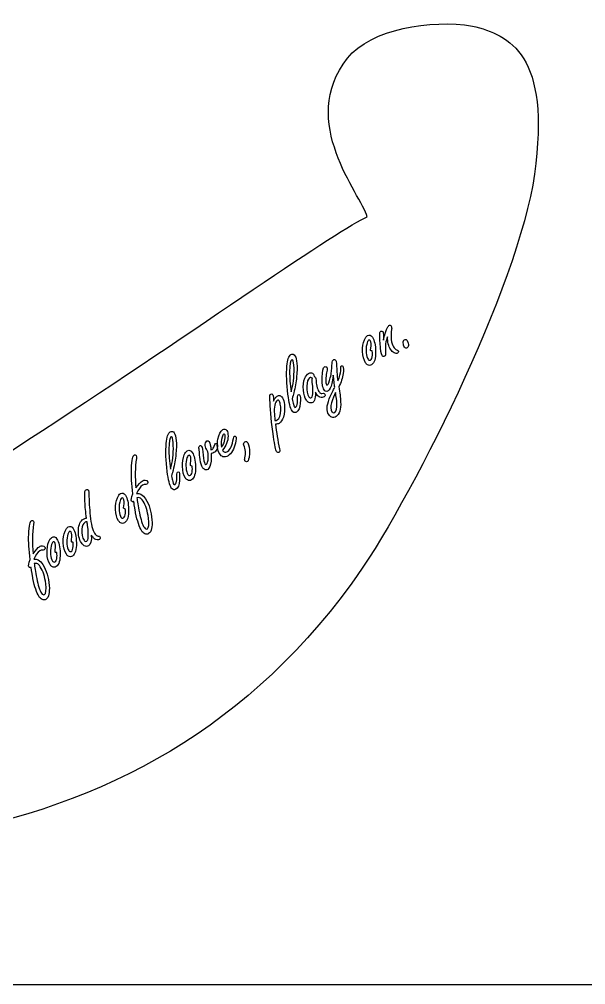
# Model space of a CAD drawing. Header units: millimetres. Extents: x 0 to 650, y 2 to 296.
# Drawn here: x 315.6 to 421.7, y 2 to 183 of the extents above; entities that cross this region are included whole.
import ezdxf

# ---------------------------------------------------------------- set-up
doc = ezdxf.new("R2010")
doc.units = ezdxf.units.MM
doc.layers.get('0').update_dxf_attribs({"linetype": 'CONTINUOUS'})

msp = doc.modelspace()

# ---------------------------------------------------------------- linework, layer by layer
at = {"color": 0}
for p, q in [((380.827, 123.724), (380.827, 123.724)), ((383.829, 122.908), (383.829, 122.908)), ((387.745, 122.965), (387.745, 122.965)), ((381.713, 120.866), (381.713, 120.866)), ((374.417, 116.321), (374.417, 116.321)), ((370.519, 115.763), (370.519, 115.763)), ((366.515, 113.181), (366.515, 113.181)), ((371.066, 113.134), (371.066, 113.134)), ((374.851, 113.038), (374.851, 113.038)), ((363.22, 111.435), (363.22, 111.435)), ((366.713, 111.865), (366.713, 111.865)), ((363.481, 107.841), (363.481, 107.841)), ((357.847, 103.813), (357.847, 103.813)), ((347.056, 102.132), (347.056, 102.131)), ((351.531, 101.622), (351.531, 101.622)), ((353.459, 102.828), (353.459, 102.828)), ((353.639, 102.237), (353.639, 102.235)), ((353.639, 102.235), (353.713, 102.12)), ((343.89, 98.7118), (343.89, 98.7118)), ((347.942, 99.2724), (347.942, 99.2724)), ((344.086, 97.3984), (344.086, 97.3984)), ((334.517, 94.1158), (334.517, 94.113)), ((336.862, 94.047), (336.862, 94.047)), ((337.619, 93.3429), (337.619, 93.3429)), ((335.403, 91.2551), (335.403, 91.2551)), ((328.145, 89.487), (328.145, 89.487)), ((328.279, 88.7113), (328.264, 88.8199)), ((324.731, 87.8582), (324.731, 87.8554)), ((321.677, 85.9028), (321.677, 85.9028)), ((325.617, 84.9986), (325.617, 84.9976)), ((317.603, 81.7316), (317.603, 81.7316)), ((322.562, 83.0446), (322.562, 83.0446)), ((318.361, 81.0288), (318.361, 81.0288))]:
    msp.add_line(p, q, dxfattribs=at)
at = {"color": 53}
msp.add_line((649.901, 2.0395), (0.0965, 2.0395), dxfattribs=at)
at = {"color": 7}
for points in [[(377.095, 175.761), (381.448, 181.263), (392.751, 183.037), (400.495, 181.772)], [(400.495, 181.772), (407.571, 180.092), (415.241, 176.367), (412.126, 153.986)], [(380.764, 145.984), (379.621, 150.274), (367.669, 163.853), (377.095, 175.761)], [(412.126, 153.986), (409.19, 132.902), (388.348, 91.5942), (377.892, 77.312)], [(248.541, 68.2516), (271.989, 68.7987), (371.288, 142.295), (380.764, 145.984)], [(377.892, 77.312), (335.224, 19.0417), (267.301, 22.9622), (187.787, 31.7569)]]:
    msp.add_open_spline(points, degree=3, dxfattribs=at)
at = {"color": 0}
for points in [[(377.095, 175.761), (381.448, 181.263), (392.751, 183.037), (400.495, 181.772)], [(400.495, 181.772), (407.571, 180.092), (415.241, 176.367), (412.126, 153.986)], [(380.764, 145.984), (379.621, 150.274), (367.669, 163.853), (377.095, 175.761)], [(412.126, 153.986), (409.19, 132.902), (388.348, 91.5942), (377.892, 77.312)], [(248.541, 68.2516), (271.989, 68.7987), (371.288, 142.295), (380.764, 145.984)], [(383.893, 123.166), (384.231, 124.613), (384.549, 125.435), (384.856, 125.629)], [(384.856, 125.629), (385.022, 125.738), (385.166, 125.699), (385.283, 125.514)], [(385.35, 124.914), (385.142, 123.435), (385.272, 122.329), (385.738, 121.601)], [(385.283, 125.514), (385.364, 125.385), (385.385, 125.185), (385.35, 124.914)], [(380.252, 122.95), (380.407, 123.321), (380.601, 123.58), (380.827, 123.724)], [(380.827, 123.724), (381.18, 123.95), (381.49, 123.847), (381.766, 123.419)], [(381.766, 123.419), (382.129, 122.848), (382.33, 121.959), (382.362, 120.746)], [(383.187, 122.344), (383.131, 123.056), (383.106, 123.584), (383.117, 123.93)], [(383.117, 123.93), (383.127, 124.269), (383.191, 124.476), (383.307, 124.55)], [(383.307, 124.55), (383.364, 124.584), (383.434, 124.594), (383.519, 124.576)], [(383.519, 124.576), (383.614, 124.553), (383.692, 124.504), (383.741, 124.429)], [(383.741, 124.429), (383.798, 124.332), (383.822, 124.157), (383.812, 123.902)], [(383.812, 123.902), (383.798, 123.526), (383.805, 123.195), (383.829, 122.908)], [(383.829, 122.908), (383.854, 122.997), (383.875, 123.082), (383.893, 123.166)], [(384.581, 123.507), (384.239, 122.761), (384.115, 121.754), (384.221, 120.487)], [(385.156, 121.165), (384.785, 121.743), (384.595, 122.524), (384.581, 123.507)], [(379.899, 120.769), (379.871, 121.59), (379.988, 122.316), (380.252, 122.95)], [(380.69, 122.086), (380.566, 121.525), (380.527, 121.004), (380.584, 120.525)], [(381.039, 122.871), (380.901, 122.785), (380.785, 122.524), (380.69, 122.086)], [(381.261, 122.878), (381.183, 122.921), (381.109, 122.918), (381.039, 122.871)], [(381.36, 122.797), (381.335, 122.83), (381.303, 122.858), (381.261, 122.878)], [(381.448, 121.378), (381.557, 122.057), (381.529, 122.53), (381.36, 122.797)], [(381.423, 120.963), (381.402, 120.997), (381.409, 121.136), (381.448, 121.378)], [(383.558, 120.019), (383.413, 120.249), (383.286, 121.025), (383.187, 122.344)], [(385.738, 121.601), (385.889, 121.364), (386.094, 121.181), (386.359, 121.048)], [(387.533, 122.388), (387.523, 122.677), (387.593, 122.871), (387.745, 122.965)], [(387.766, 121.575), (387.622, 121.798), (387.548, 122.068), (387.533, 122.388)], [(387.745, 122.965), (387.84, 123.026), (387.946, 123.034), (388.063, 122.989)], [(388.274, 121.43), (388.077, 121.304), (387.907, 121.351), (387.766, 121.575)], [(388.063, 122.989), (388.144, 122.961), (388.211, 122.903), (388.264, 122.818)], [(388.264, 122.818), (388.394, 122.618), (388.472, 122.368), (388.504, 122.075)], [(388.504, 122.075), (388.539, 121.766), (388.461, 121.55), (388.274, 121.43)], [(365.728, 117.993), (365.827, 119.193), (366.077, 119.92), (366.48, 120.179)], [(366.48, 120.179), (366.61, 120.26), (366.744, 120.276), (366.889, 120.231)], [(366.889, 120.231), (367.041, 120.187), (367.153, 120.1), (367.238, 119.972)], [(367.238, 119.972), (367.619, 119.373), (367.725, 118.032), (367.545, 115.948)], [(380.478, 118.62), (380.125, 119.167), (379.935, 119.884), (379.899, 120.769)], [(380.584, 120.525), (380.637, 119.975), (380.753, 119.561), (380.929, 119.287)], [(381.395, 119.152), (381.603, 119.284), (381.723, 119.579), (381.762, 120.04)], [(381.713, 120.866), (381.55, 120.884), (381.455, 120.916), (381.423, 120.963)], [(382.362, 120.746), (382.39, 119.432), (382.139, 118.602), (381.603, 118.262)], [(381.758, 120.596), (381.734, 120.775), (381.72, 120.865), (381.713, 120.866)], [(381.762, 120.04), (381.783, 120.232), (381.78, 120.419), (381.758, 120.596)], [(383.798, 119.844), (383.699, 119.866), (383.621, 119.924), (383.558, 120.019)], [(384.027, 119.884), (383.956, 119.835), (383.879, 119.825), (383.798, 119.844)], [(384.221, 120.487), (384.239, 120.177), (384.171, 119.976), (384.027, 119.884)], [(385.819, 120.511), (385.565, 120.646), (385.346, 120.865), (385.156, 121.165)], [(386.475, 120.461), (386.299, 120.348), (386.08, 120.365), (385.819, 120.511)], [(386.359, 121.048), (386.486, 120.989), (386.563, 120.931), (386.599, 120.875)], [(386.616, 120.678), (386.599, 120.581), (386.553, 120.511), (386.475, 120.461)], [(386.599, 120.875), (386.63, 120.825), (386.637, 120.758), (386.616, 120.678)], [(365.919, 112.726), (365.668, 114.744), (365.605, 116.501), (365.728, 117.993)], [(366.624, 119.217), (366.388, 119.067), (366.257, 118.322), (366.24, 116.989)], [(366.836, 119.154), (366.776, 119.248), (366.705, 119.271), (366.624, 119.217)], [(367.058, 117.602), (367.037, 118.439), (366.963, 118.958), (366.836, 119.154)], [(372.325, 115.941), (372.382, 117.08), (372.537, 117.727), (372.784, 117.886)], [(372.784, 117.886), (372.854, 117.93), (372.932, 117.938), (373.024, 117.909)], [(373.024, 117.909), (373.101, 117.894), (373.158, 117.851), (373.2, 117.788)], [(373.2, 117.788), (373.26, 117.694), (373.288, 117.595), (373.285, 117.489)], [(374.082, 116.991), (374.086, 117.056), (374.107, 117.356), (374.142, 117.89)], [(374.142, 117.89), (374.174, 118.365), (374.202, 118.652), (374.216, 118.747)], [(374.216, 118.747), (374.251, 118.979), (374.322, 119.13), (374.435, 119.202)], [(374.435, 119.202), (374.502, 119.246), (374.583, 119.255), (374.678, 119.232)], [(374.678, 119.232), (374.763, 119.209), (374.833, 119.16), (374.879, 119.087)], [(374.879, 119.087), (374.957, 118.963), (375.006, 118.7), (375.02, 118.3)], [(375.02, 118.3), (375.042, 117.811), (375.066, 117.359), (375.091, 116.94)], [(375.825, 117.638), (375.797, 117.86), (375.825, 117.999), (375.909, 118.055)], [(375.909, 118.055), (376.029, 118.129), (376.128, 118.109), (376.206, 117.99)], [(376.206, 117.99), (376.35, 117.762), (376.375, 117.3), (376.276, 116.603)], [(380.834, 118.258), (380.7, 118.335), (380.584, 118.457), (380.478, 118.62)], [(381.603, 118.262), (381.356, 118.1), (381.099, 118.1), (380.834, 118.258)], [(380.929, 119.287), (380.975, 119.214), (381.035, 119.163), (381.109, 119.131)], [(381.109, 119.131), (381.215, 119.09), (381.31, 119.097), (381.395, 119.152)], [(366.24, 116.989), (366.215, 115.886), (366.31, 114.617), (366.515, 113.181)], [(366.515, 113.181), (366.921, 114.513), (367.101, 115.988), (367.058, 117.602)], [(367.545, 115.948), (367.464, 115.019), (367.288, 114.03), (367.016, 112.981)], [(369.087, 115.736), (369.249, 116.156), (369.478, 116.459), (369.764, 116.644)], [(369.764, 116.644), (369.944, 116.757), (370.131, 116.797), (370.321, 116.762)], [(370.219, 115.863), (370.127, 115.874), (370.05, 115.856), (369.979, 115.812)], [(370.519, 115.763), (370.406, 115.827), (370.304, 115.86), (370.219, 115.863)], [(370.321, 116.762), (370.487, 116.73), (370.611, 116.651), (370.688, 116.527)], [(370.688, 116.527), (370.748, 116.433), (370.798, 116.279), (370.833, 116.065)], [(370.833, 116.065), (370.953, 116.016), (371.038, 115.959), (371.08, 115.889)], [(371.08, 115.889), (371.136, 115.801), (371.172, 115.612), (371.186, 115.331)], [(372.682, 113.57), (372.385, 114.034), (372.265, 114.824), (372.325, 115.941)], [(373.165, 116.75), (373.084, 116.342), (373.034, 115.925), (373.017, 115.498)], [(373.285, 117.489), (373.281, 117.388), (373.239, 117.144), (373.165, 116.75)], [(373.863, 115.802), (373.969, 116.287), (374.043, 116.683), (374.082, 116.991)], [(374.417, 116.321), (374.325, 115.626), (374.234, 115.098), (374.146, 114.734)], [(374.565, 115.073), (374.516, 115.536), (374.467, 115.954), (374.417, 116.321)], [(375.091, 116.94), (375.13, 116.287), (375.193, 115.728), (375.289, 115.255)], [(375.289, 115.255), (375.465, 115.591), (375.588, 115.945), (375.67, 116.321)], [(376.276, 116.603), (376.16, 115.768), (375.881, 114.945), (375.447, 114.133)], [(375.67, 116.321), (375.807, 116.954), (375.86, 117.394), (375.825, 117.638)], [(368.819, 113.491), (368.745, 114.343), (368.833, 115.092), (369.087, 115.736)], [(369.468, 114.278), (369.45, 113.378), (369.581, 112.711), (369.859, 112.273)], [(369.979, 115.812), (369.655, 115.602), (369.482, 115.092), (369.468, 114.278)], [(370.508, 114.646), (370.463, 115.044), (370.445, 115.316), (370.448, 115.46)], [(370.448, 115.46), (370.452, 115.533), (370.473, 115.635), (370.519, 115.763)], [(370.614, 113.217), (370.614, 113.557), (370.579, 114.033), (370.508, 114.646)], [(371.186, 115.331), (371.193, 115.04), (371.249, 114.682), (371.344, 114.257)], [(371.344, 114.257), (371.45, 113.803), (371.57, 113.464), (371.715, 113.24)], [(373.017, 115.498), (372.995, 115.013), (373.031, 114.691), (373.13, 114.537)], [(373.13, 114.537), (373.189, 114.449), (373.26, 114.431), (373.348, 114.485)], [(373.348, 114.485), (373.518, 114.594), (373.69, 115.033), (373.863, 115.802)], [(374.146, 114.734), (373.969, 114.019), (373.733, 113.564), (373.433, 113.373)], [(374.392, 113.432), (374.53, 113.696), (374.636, 113.906), (374.714, 114.063)], [(374.714, 114.063), (374.664, 114.308), (374.615, 114.646), (374.565, 115.073)], [(375.447, 114.133), (375.641, 113.038), (375.758, 112.102), (375.8, 111.325)], [(362.529, 112.061), (362.5, 112.436), (362.56, 112.67), (362.701, 112.758)], [(362.701, 112.758), (362.846, 112.852), (362.977, 112.81), (363.086, 112.637)], [(363.086, 112.637), (363.149, 112.538), (363.185, 112.372), (363.188, 112.138)], [(363.463, 111.917), (363.587, 112.115), (363.732, 112.269), (363.897, 112.373)], [(363.897, 112.373), (364.088, 112.495), (364.264, 112.529), (364.43, 112.48)], [(364.43, 112.48), (364.592, 112.431), (364.744, 112.299), (364.882, 112.08)], [(366.261, 110.76), (366.134, 111.28), (366.021, 111.933), (365.919, 112.726)], [(367.016, 112.981), (366.942, 112.705), (366.843, 112.334), (366.713, 111.865)], [(367.697, 111.135), (367.721, 111.35), (367.732, 111.715), (367.721, 112.229)], [(367.721, 112.229), (367.718, 112.431), (367.767, 112.565), (367.866, 112.629)], [(367.866, 112.629), (367.979, 112.7), (368.067, 112.682), (368.138, 112.575)], [(368.138, 112.575), (368.254, 112.391), (368.279, 111.882), (368.215, 111.049)], [(369.376, 111.628), (369.069, 112.103), (368.886, 112.726), (368.819, 113.491)], [(369.859, 112.273), (369.926, 112.167), (370, 112.097), (370.074, 112.065)], [(370.314, 112.102), (370.519, 112.234), (370.618, 112.605), (370.614, 113.217)], [(371.052, 112.237), (370.995, 111.73), (370.833, 111.391), (370.568, 111.221)], [(371.066, 113.134), (371.083, 112.795), (371.08, 112.496), (371.052, 112.237)], [(371.313, 112.693), (371.256, 112.78), (371.175, 112.926), (371.066, 113.134)], [(371.92, 112.197), (371.676, 112.274), (371.475, 112.441), (371.313, 112.693)], [(371.715, 113.24), (371.828, 113.062), (371.976, 112.947), (372.159, 112.901)], [(372.717, 112.27), (372.484, 112.123), (372.219, 112.097), (371.92, 112.197)], [(372.159, 112.901), (372.205, 112.89), (372.325, 112.896), (372.516, 112.921)], [(372.516, 112.921), (372.657, 112.937), (372.766, 112.882), (372.847, 112.755)], [(372.981, 113.309), (372.865, 113.355), (372.763, 113.441), (372.682, 113.57)], [(372.886, 112.496), (372.858, 112.401), (372.801, 112.324), (372.717, 112.27)], [(372.847, 112.755), (372.9, 112.671), (372.914, 112.587), (372.886, 112.496)], [(373.433, 113.373), (373.288, 113.279), (373.137, 113.258), (372.981, 113.309)], [(373.662, 111.877), (373.807, 112.259), (374.047, 112.779), (374.392, 113.432)], [(374.851, 113.038), (374.544, 112.514), (374.29, 111.888), (374.089, 111.154)], [(374.922, 112.485), (374.9, 112.652), (374.876, 112.838), (374.851, 113.038)], [(375.109, 111.035), (375.102, 111.188), (375.038, 111.671), (374.922, 112.485)], [(362.564, 111.285), (362.55, 111.664), (362.539, 111.923), (362.529, 112.061)], [(363.206, 104.803), (362.825, 107.323), (362.61, 109.486), (362.564, 111.285)], [(363.188, 112.138), (363.199, 111.844), (363.209, 111.609), (363.22, 111.435)], [(363.22, 111.435), (363.326, 111.658), (363.407, 111.818), (363.463, 111.917)], [(363.46, 110.681), (363.354, 110.232), (363.326, 109.682), (363.382, 109.028)], [(363.929, 111.57), (363.728, 111.442), (363.573, 111.147), (363.46, 110.681)], [(364.134, 111.62), (364.077, 111.638), (364.007, 111.62), (363.929, 111.57)], [(364.303, 111.485), (364.254, 111.56), (364.197, 111.607), (364.134, 111.62)], [(364.49, 110.906), (364.437, 111.179), (364.377, 111.373), (364.303, 111.485)], [(364.575, 109.827), (364.589, 110.203), (364.561, 110.564), (364.49, 110.906)], [(364.882, 112.08), (365.076, 111.779), (365.199, 111.353), (365.259, 110.8)], [(365.259, 110.8), (365.358, 109.925), (365.298, 109.15), (365.079, 108.472)], [(366.681, 109.624), (366.526, 109.864), (366.384, 110.242), (366.261, 110.76)], [(366.713, 111.865), (366.801, 111.45), (366.875, 111.118), (366.942, 110.87)], [(366.942, 110.87), (367.009, 110.623), (367.069, 110.458), (367.122, 110.377)], [(367.379, 110.315), (367.531, 110.414), (367.64, 110.687), (367.697, 111.135)], [(368.215, 111.049), (368.148, 110.178), (367.926, 109.624), (367.549, 109.383)], [(369.817, 111.206), (369.648, 111.294), (369.499, 111.435), (369.376, 111.628)], [(370.568, 111.221), (370.336, 111.074), (370.085, 111.069), (369.817, 111.206)], [(370.074, 112.065), (370.152, 112.039), (370.233, 112.05), (370.314, 112.102)], [(373.567, 108.927), (373.137, 109.595), (373.172, 110.579), (373.662, 111.877)], [(374.089, 111.154), (373.892, 110.407), (373.913, 109.841), (374.16, 109.459)], [(374.685, 109.345), (375.006, 109.55), (375.147, 110.114), (375.109, 111.035)], [(375.8, 111.325), (375.871, 109.892), (375.588, 108.971), (374.95, 108.562)], [(363.382, 109.028), (363.435, 108.428), (363.467, 108.031), (363.481, 107.841)], [(363.929, 107.92), (364.328, 108.173), (364.543, 108.81), (364.575, 109.827)], [(367.019, 109.334), (366.882, 109.384), (366.769, 109.482), (366.681, 109.624)], [(367.549, 109.383), (367.386, 109.28), (367.21, 109.262), (367.019, 109.334)], [(367.122, 110.377), (367.192, 110.271), (367.277, 110.25), (367.379, 110.315)], [(374.128, 108.46), (373.902, 108.537), (373.719, 108.69), (373.567, 108.927)], [(374.16, 109.459), (374.209, 109.378), (374.276, 109.324), (374.361, 109.3)], [(374.361, 109.3), (374.474, 109.263), (374.583, 109.277), (374.685, 109.345)], [(363.481, 107.841), (363.64, 107.803), (363.788, 107.83), (363.929, 107.92)], [(364.289, 107.287), (364.098, 107.169), (363.866, 107.12), (363.587, 107.149)], [(363.587, 107.149), (363.76, 105.585), (364.01, 104.039), (364.335, 102.509)], [(365.079, 108.472), (364.892, 107.903), (364.631, 107.508), (364.289, 107.287)], [(374.95, 108.562), (374.689, 108.394), (374.414, 108.361), (374.128, 108.46)], [(343.102, 103.525), (343.201, 104.724), (343.451, 105.453), (343.854, 105.709)], [(343.854, 105.709), (343.982, 105.791), (344.118, 105.809), (344.263, 105.763)], [(344.263, 105.763), (344.412, 105.719), (344.527, 105.632), (344.61, 105.504)], [(344.61, 105.504), (344.993, 104.904), (345.097, 103.562), (344.918, 101.481)], [(352.799, 104.327), (352.993, 105.248), (353.293, 105.838), (353.706, 106.101)], [(353.871, 105.259), (353.762, 105.186), (353.656, 105.003), (353.557, 104.703)], [(353.706, 106.101), (353.815, 106.174), (353.938, 106.203), (354.072, 106.193)], [(354.076, 105.206), (354.02, 105.292), (353.953, 105.311), (353.871, 105.259)], [(354.072, 106.193), (354.242, 106.174), (354.372, 106.091), (354.464, 105.945)], [(354.157, 104.87), (354.154, 105.012), (354.129, 105.126), (354.076, 105.206)], [(354.464, 105.945), (354.609, 105.718), (354.683, 105.372), (354.686, 104.909)], [(343.291, 98.2567), (343.039, 100.276), (342.977, 102.031), (343.102, 103.525)], [(343.995, 104.749), (343.76, 104.6), (343.632, 103.856), (343.611, 102.519)], [(344.209, 104.685), (344.148, 104.782), (344.078, 104.803), (343.995, 104.749)], [(344.431, 103.134), (344.409, 103.972), (344.334, 104.489), (344.209, 104.685)], [(350.404, 103.131), (350.363, 103.533), (350.474, 103.819), (350.736, 103.985)], [(350.736, 103.985), (350.886, 104.082), (351.018, 104.039), (351.134, 103.858)], [(351.134, 103.858), (351.317, 103.572), (351.437, 103.054), (351.493, 102.304)], [(352.095, 103.034), (352.183, 103.295), (352.254, 103.443), (352.309, 103.48)], [(352.309, 103.48), (352.356, 103.51), (352.424, 103.513), (352.51, 103.489)], [(352.51, 103.489), (352.58, 103.469), (352.629, 103.433), (352.659, 103.386)], [(353.138, 101.545), (352.674, 102.27), (352.563, 103.197), (352.799, 104.327)], [(352.659, 103.386), (352.757, 103.23), (352.761, 102.989), (352.67, 102.66)], [(353.557, 104.703), (353.378, 104.171), (353.346, 103.547), (353.459, 102.828)], [(353.459, 102.828), (353.691, 103.123), (353.857, 103.389), (353.945, 103.627)], [(354.686, 104.909), (354.69, 103.944), (354.341, 103.054), (353.639, 102.237)], [(353.945, 103.627), (354.097, 104.05), (354.168, 104.465), (354.157, 104.87)], [(354.619, 102.02), (355.155, 102.363), (355.512, 103.171), (355.688, 104.444)], [(356.066, 103.554), (355.946, 103.034), (355.766, 102.561), (355.526, 102.131)], [(355.688, 104.444), (355.72, 104.665), (355.783, 104.803), (355.868, 104.856)], [(355.868, 104.856), (355.914, 104.886), (355.974, 104.891), (356.041, 104.87)], [(356.041, 104.87), (356.09, 104.851), (356.122, 104.826), (356.143, 104.797)], [(356.143, 104.797), (356.249, 104.63), (356.224, 104.215), (356.066, 103.554)], [(357.66, 103.171), (357.604, 103.307), (357.6, 103.441), (357.65, 103.569)], [(357.65, 103.569), (357.699, 103.68), (357.766, 103.762), (357.847, 103.813)], [(357.868, 100.82), (358.069, 101.656), (358.002, 102.439), (357.66, 103.171)], [(357.847, 103.813), (358.048, 103.944), (358.232, 103.881), (358.394, 103.627)], [(358.394, 103.627), (358.644, 103.239), (358.75, 102.588), (358.722, 101.681)], [(363.799, 102.001), (363.65, 102.234), (363.453, 103.166), (363.206, 104.803)], [(337.102, 101.32), (337.154, 101.353), (337.21, 101.364), (337.271, 101.355)], [(343.611, 102.519), (343.589, 101.418), (343.683, 100.149), (343.89, 98.7118)], [(343.89, 98.7118), (344.293, 100.044), (344.474, 101.519), (344.431, 103.134)], [(344.918, 101.481), (344.835, 100.551), (344.658, 99.562), (344.387, 98.5146)], [(346.483, 101.358), (346.637, 101.729), (346.829, 101.986), (347.056, 102.132)], [(347.056, 102.131), (347.407, 102.357), (347.72, 102.254), (347.994, 101.825)], [(347.994, 101.825), (348.36, 101.255), (348.557, 100.364), (348.59, 99.1528)], [(349.233, 102.807), (349.231, 102.932), (349.279, 103.028), (349.378, 103.09)], [(349.267, 102.457), (349.244, 102.607), (349.232, 102.722), (349.233, 102.807)], [(349.309, 101.951), (349.298, 102.216), (349.283, 102.383), (349.267, 102.457)], [(349.463, 100.491), (349.384, 101.098), (349.333, 101.585), (349.309, 101.951)], [(349.378, 103.09), (349.429, 103.123), (349.488, 103.131), (349.554, 103.113)], [(349.554, 103.113), (349.63, 103.088), (349.69, 103.043), (349.734, 102.974)], [(349.734, 102.974), (349.856, 102.78), (349.958, 102.24), (350.04, 101.349)], [(350.757, 102.18), (350.552, 102.5), (350.434, 102.818), (350.404, 103.131)], [(350.92, 101.94), (350.848, 102.042), (350.793, 102.124), (350.757, 102.18)], [(350.974, 100.823), (350.986, 101.132), (350.968, 101.505), (350.92, 101.94)], [(351.493, 102.304), (351.59, 102.343), (351.664, 102.377), (351.715, 102.41)], [(351.531, 101.622), (351.557, 101.005), (351.546, 100.526), (351.498, 100.187)], [(352.031, 101.79), (351.907, 101.71), (351.74, 101.654), (351.531, 101.622)], [(351.715, 102.41), (351.857, 102.501), (351.984, 102.709), (352.095, 103.034)], [(352.67, 102.66), (352.562, 102.281), (352.349, 101.991), (352.031, 101.79)], [(353.727, 101.034), (353.505, 101.108), (353.307, 101.279), (353.138, 101.545)], [(353.713, 102.12), (353.773, 102.026), (353.85, 101.96), (353.938, 101.922)], [(353.938, 101.922), (354.147, 101.833), (354.376, 101.866), (354.619, 102.02)], [(355.526, 102.131), (355.29, 101.701), (355.014, 101.387), (354.7, 101.187)], [(358.722, 101.681), (358.712, 101.314), (358.655, 100.943), (358.549, 100.575)], [(363.996, 101.848), (363.911, 101.878), (363.844, 101.928), (363.799, 102.001)], [(364.271, 101.843), (364.208, 101.801), (364.116, 101.804), (363.996, 101.848)], [(364.335, 102.509), (364.427, 102.149), (364.405, 101.927), (364.271, 101.843)], [(336.576, 98.728), (336.617, 99.599), (336.689, 100.262), (336.793, 100.715)], [(336.793, 100.715), (336.862, 101.03), (336.965, 101.232), (337.102, 101.32)], [(337.505, 100.691), (337.248, 99.0053), (337.22, 97.1628), (337.417, 95.1632)], [(337.271, 101.355), (337.358, 101.352), (337.425, 101.314), (337.472, 101.24)], [(337.472, 101.24), (337.532, 101.144), (337.543, 100.962), (337.505, 100.691)], [(346.13, 99.1761), (346.1, 99.9959), (346.218, 100.722), (346.483, 101.358)], [(346.917, 100.495), (346.793, 99.9314), (346.759, 99.4117), (346.811, 98.9323)], [(347.267, 101.279), (347.129, 101.191), (347.012, 100.929), (346.917, 100.495)], [(347.489, 101.284), (347.413, 101.328), (347.339, 101.324), (347.267, 101.279)], [(347.587, 101.202), (347.565, 101.236), (347.532, 101.264), (347.489, 101.284)], [(347.678, 99.785), (347.788, 100.463), (347.756, 100.937), (347.587, 101.202)], [(347.653, 99.369), (347.631, 99.4033), (347.639, 99.5412), (347.678, 99.785)], [(349.883, 99.03), (349.702, 99.3112), (349.562, 99.7991), (349.463, 100.491)], [(350.04, 101.349), (350.114, 100.467), (350.22, 99.9173), (350.357, 99.7024)], [(350.357, 99.7024), (350.445, 99.5659), (350.543, 99.5317), (350.649, 99.6005)], [(350.649, 99.6005), (350.833, 99.7176), (350.942, 100.125), (350.974, 100.823)], [(351.498, 100.187), (351.383, 99.3539), (351.175, 98.8399), (350.871, 98.6469)], [(354.7, 101.187), (354.379, 100.98), (354.055, 100.929), (353.727, 101.034)], [(357.844, 100.25), (357.784, 100.344), (357.791, 100.535), (357.868, 100.82)], [(358.017, 100.108), (357.946, 100.134), (357.886, 100.182), (357.844, 100.25)], [(358.313, 100.124), (358.221, 100.069), (358.126, 100.061), (358.017, 100.108)], [(358.549, 100.575), (358.486, 100.335), (358.408, 100.186), (358.313, 100.124)], [(336.862, 94.047), (336.613, 95.8811), (336.518, 97.4397), (336.576, 98.728)], [(343.633, 96.2918), (343.508, 96.81), (343.393, 97.4644), (343.291, 98.2567)], [(344.387, 98.5146), (344.315, 98.2377), (344.215, 97.8655), (344.086, 97.3984)], [(345.069, 96.6682), (345.095, 96.883), (345.103, 97.2481), (345.095, 97.7621)], [(345.095, 97.7621), (345.091, 97.9632), (345.139, 98.0969), (345.239, 98.1618)], [(345.239, 98.1618), (345.349, 98.232), (345.44, 98.2126), (345.507, 98.1068)], [(345.507, 98.1068), (345.626, 97.9234), (345.652, 97.4136), (345.587, 96.58)], [(346.706, 97.0262), (346.356, 97.5748), (346.163, 98.2913), (346.13, 99.1761)], [(346.811, 98.9323), (346.866, 98.3823), (346.982, 97.9689), (347.158, 97.6933)], [(347.625, 97.5596), (347.831, 97.6891), (347.953, 97.9854), (347.992, 98.4444)], [(347.942, 99.2724), (347.78, 99.2904), (347.683, 99.3235), (347.653, 99.369)], [(348.59, 99.1528), (348.62, 97.8394), (348.368, 97.0111), (347.832, 96.6682)], [(347.988, 99.0053), (347.964, 99.1817), (347.949, 99.271), (347.942, 99.2724)], [(347.992, 98.4444), (348.012, 98.6384), (348.011, 98.8247), (347.988, 99.0053)], [(350.253, 98.6772), (350.099, 98.7654), (349.976, 98.8826), (349.883, 99.03)], [(350.871, 98.6469), (350.686, 98.527), (350.48, 98.5379), (350.253, 98.6772)], [(337.417, 95.1632), (337.935, 95.8617), (338.33, 96.2974), (338.601, 96.4724)], [(338.601, 96.4724), (338.798, 96.5962), (338.992, 96.6516), (339.183, 96.635)], [(339.183, 96.635), (339.382, 96.6184), (339.524, 96.5426), (339.609, 96.4103)], [(339.658, 96.1775), (339.645, 96.0561), (339.587, 95.9598), (339.485, 95.8949)], [(339.609, 96.4103), (339.652, 96.3401), (339.669, 96.2628), (339.658, 96.1775)], [(344.052, 95.1548), (343.899, 95.3961), (343.759, 95.7735), (343.633, 96.2918)], [(344.086, 97.3984), (344.172, 96.9793), (344.248, 96.6488), (344.315, 96.4008)], [(344.315, 96.4008), (344.383, 96.1542), (344.442, 95.9901), (344.495, 95.91)], [(344.751, 95.8466), (344.905, 95.946), (345.011, 96.2187), (345.069, 96.6682)], [(345.587, 96.58), (345.521, 95.7104), (345.299, 95.1548), (344.921, 94.9138)], [(347.065, 96.6639), (346.929, 96.7423), (346.811, 96.8622), (346.706, 97.0262)], [(347.832, 96.6682), (347.584, 96.508), (347.328, 96.5069), (347.065, 96.6639)], [(347.158, 97.6933), (347.204, 97.6217), (347.264, 97.5706), (347.339, 97.5374)], [(347.339, 97.5374), (347.443, 97.4975), (347.54, 97.5032), (347.625, 97.5596)], [(327.864, 92.6056), (327.822, 93.4847), (327.813, 94.0484), (327.84, 94.3021)], [(327.84, 94.3021), (327.867, 94.5776), (327.945, 94.7579), (328.074, 94.8408)], [(328.074, 94.8408), (328.143, 94.8849), (328.223, 94.8958), (328.313, 94.8753)], [(328.313, 94.8753), (328.4, 94.8545), (328.465, 94.8104), (328.506, 94.7455)], [(328.506, 94.7455), (328.57, 94.6464), (328.602, 94.4344), (328.604, 94.1105)], [(334.517, 94.113), (334.869, 94.3377), (335.182, 94.2372), (335.456, 93.8086)], [(338.678, 95.698), (338.249, 95.4236), (337.861, 94.8986), (337.509, 94.1257)], [(337.509, 94.1257), (337.843, 94.1698), (338.127, 94.1268), (338.361, 93.9987)], [(338.938, 95.7986), (338.86, 95.7915), (338.773, 95.7573), (338.678, 95.698)], [(339.485, 95.8949), (339.412, 95.848), (339.23, 95.8162), (338.938, 95.7986)], [(344.391, 94.8669), (344.256, 94.9166), (344.143, 95.0129), (344.052, 95.1548)], [(344.921, 94.9138), (344.759, 94.8104), (344.583, 94.7939), (344.391, 94.8669)], [(344.495, 95.91), (344.562, 95.8014), (344.649, 95.7806), (344.751, 95.8466)], [(328.145, 89.487), (328.001, 90.6568), (327.907, 91.6961), (327.864, 92.6056)], [(328.604, 94.1105), (328.623, 92.7104), (328.705, 91.3268), (328.847, 89.9626)], [(333.591, 91.1571), (333.561, 91.9773), (333.679, 92.7061), (333.944, 93.3415)], [(333.944, 93.3415), (334.099, 93.7108), (334.29, 93.9698), (334.517, 94.1158)], [(334.378, 92.4761), (334.254, 91.9152), (334.22, 91.3927), (334.272, 90.9133)], [(334.728, 93.2628), (334.59, 93.1746), (334.475, 92.9114), (334.378, 92.4761)], [(334.95, 93.267), (334.874, 93.3111), (334.8, 93.3083), (334.728, 93.2628)], [(335.048, 93.1845), (335.026, 93.2201), (334.993, 93.2462), (334.95, 93.267)], [(335.139, 91.7677), (335.249, 92.4458), (335.218, 92.9199), (335.048, 93.1845)], [(335.456, 93.8086), (335.821, 93.2381), (336.018, 92.3466), (336.051, 91.1366)], [(336.62, 92.6677), (336.474, 92.8963), (336.556, 93.3552), (336.862, 94.047)], [(336.917, 92.5876), (336.801, 92.5132), (336.702, 92.5393), (336.62, 92.6677)], [(337.005, 92.662), (336.976, 92.6317), (336.947, 92.6056), (336.917, 92.5876)], [(337.118, 92.0186), (337.089, 92.2239), (337.052, 92.4359), (337.005, 92.662)], [(338.095, 93.3221), (338.007, 93.3552), (337.848, 93.3619), (337.619, 93.3429)], [(337.619, 93.3429), (337.67, 92.735), (337.821, 91.7995), (338.074, 90.5358)], [(338.747, 92.7146), (338.541, 93.0356), (338.323, 93.2381), (338.095, 93.3221)], [(338.361, 93.9987), (338.685, 93.8128), (338.977, 93.5179), (339.237, 93.1086)], [(339.761, 89.5117), (339.614, 90.8195), (339.276, 91.8863), (338.747, 92.7146)], [(339.237, 93.1086), (339.908, 92.0584), (340.304, 90.7507), (340.423, 89.184)], [(334.167, 89.0076), (333.817, 89.5558), (333.624, 90.2741), (333.591, 91.1571)], [(334.272, 90.9133), (334.329, 90.3633), (334.443, 89.9513), (334.619, 89.6772)], [(335.114, 91.3529), (335.093, 91.386), (335.102, 91.524), (335.139, 91.7677)], [(335.403, 91.2551), (335.241, 91.2742), (335.145, 91.3045), (335.114, 91.3529)], [(336.051, 91.1366), (336.082, 89.8204), (335.829, 88.9924), (335.293, 88.6492)], [(335.449, 90.9863), (335.426, 91.1655), (335.411, 91.2537), (335.403, 91.2551)], [(335.453, 90.4268), (335.474, 90.6212), (335.472, 90.8085), (335.449, 90.9863)], [(337.363, 90.4998), (337.324, 90.6914), (337.243, 91.1973), (337.118, 92.0186)], [(338.474, 87.1774), (338.067, 87.8113), (337.698, 88.918), (337.363, 90.4998)], [(338.074, 90.5358), (338.328, 89.2418), (338.636, 88.3102), (339, 87.7411)], [(317.535, 88.3998), (317.603, 88.7166), (317.707, 88.918), (317.845, 89.0062)], [(317.845, 89.0062), (317.895, 89.0393), (317.952, 89.0503), (318.013, 89.0404)], [(318.013, 89.0404), (318.099, 89.0365), (318.167, 88.9977), (318.214, 88.9247)], [(318.214, 88.9247), (318.273, 88.8312), (318.286, 88.6492), (318.247, 88.3779)], [(326.646, 87.3414), (326.703, 88.3197), (327.01, 88.9868), (327.567, 89.3438)], [(327.888, 88.7416), (327.528, 88.5112), (327.328, 88.0745), (327.288, 87.4254)], [(327.567, 89.3438), (327.721, 89.4429), (327.914, 89.4898), (328.145, 89.487)], [(328.264, 88.8199), (328.099, 88.8242), (327.973, 88.7966), (327.888, 88.7416)], [(328.298, 88.5515), (328.298, 88.5515), (328.293, 88.6051), (328.279, 88.7113)], [(328.847, 89.9626), (329.016, 88.3737), (329.293, 87.2808), (329.678, 86.68)], [(334.526, 88.6492), (334.391, 88.725), (334.272, 88.845), (334.167, 89.0076)], [(334.619, 89.6772), (334.666, 89.6041), (334.725, 89.5519), (334.8, 89.5202)], [(334.8, 89.5202), (334.905, 89.4803), (335.001, 89.487), (335.087, 89.5406)], [(335.087, 89.5406), (335.292, 89.6719), (335.414, 89.9679), (335.453, 90.4268)], [(339.568, 87.5055), (339.834, 87.6748), (339.897, 88.3433), (339.761, 89.5117)], [(340.423, 89.184), (340.472, 88.5155), (340.451, 87.9711), (340.363, 87.551)], [(317.318, 86.414), (317.36, 87.285), (317.431, 87.9479), (317.535, 88.3998)], [(318.247, 88.3779), (317.991, 86.6895), (317.962, 84.8473), (318.159, 82.8477)], [(323.804, 84.9009), (323.774, 85.7194), (323.893, 86.4471), (324.157, 87.0825)], [(324.157, 87.0825), (324.313, 87.4529), (324.503, 87.7108), (324.731, 87.8582)], [(324.941, 87.0052), (324.804, 86.917), (324.688, 86.6539), (324.592, 86.2182)], [(324.731, 87.8554), (325.082, 88.0801), (325.395, 87.9782), (325.669, 87.5496)], [(325.163, 87.0109), (325.088, 87.0521), (325.015, 87.0493), (324.941, 87.0052)], [(325.261, 86.928), (325.239, 86.9611), (325.207, 86.9887), (325.163, 87.0109)], [(325.354, 85.5087), (325.462, 86.1882), (325.432, 86.6606), (325.261, 86.928)], [(325.669, 87.5496), (326.034, 86.9819), (326.233, 86.0901), (326.264, 84.8776)], [(327.204, 84.8526), (326.776, 85.5225), (326.59, 86.3505), (326.646, 87.3414)], [(327.288, 87.4254), (327.232, 86.5808), (327.374, 85.889), (327.717, 85.3528)], [(328.393, 87.8512), (328.364, 88.0869), (328.333, 88.3197), (328.298, 88.5515)], [(328.472, 85.973), (328.512, 86.542), (328.486, 87.1679), (328.393, 87.8512)], [(335.293, 88.6492), (335.045, 88.4908), (334.789, 88.4908), (334.526, 88.6492)], [(339.082, 86.5794), (338.865, 86.6828), (338.662, 86.8796), (338.474, 87.1774)], [(339, 87.7411), (339.072, 87.6282), (339.163, 87.5496), (339.273, 87.497)], [(339.273, 87.497), (339.389, 87.4518), (339.487, 87.4529), (339.568, 87.5055)], [(340.363, 87.551), (340.271, 87.0991), (340.083, 86.7847), (339.801, 86.6041)], [(317.603, 81.7316), (317.355, 83.5656), (317.26, 85.127), (317.318, 86.414)], [(320.749, 82.9483), (320.721, 83.7681), (320.838, 84.4945), (321.102, 85.1299)], [(321.102, 85.1299), (321.258, 85.5017), (321.449, 85.7582), (321.677, 85.9028)], [(321.677, 85.9028), (322.028, 86.1289), (322.341, 86.0266), (322.615, 85.5969)], [(322.109, 85.0565), (322.034, 85.1006), (321.959, 85.0967), (321.886, 85.0512)], [(322.615, 85.5969), (322.979, 85.0265), (323.178, 84.1361), (323.209, 82.925)], [(324.592, 86.2182), (324.467, 85.6562), (324.433, 85.1352), (324.485, 84.6557)], [(325.328, 85.0953), (325.307, 85.1299), (325.315, 85.2674), (325.354, 85.5087)], [(325.617, 84.9976), (325.454, 85.0166), (325.357, 85.047), (325.328, 85.0953)], [(327.717, 85.3528), (327.758, 85.2911), (327.809, 85.2385), (327.871, 85.1987)], [(327.871, 85.1987), (327.991, 85.1242), (328.103, 85.1214), (328.205, 85.1849)], [(328.205, 85.1849), (328.355, 85.2826), (328.444, 85.543), (328.472, 85.973)], [(329.058, 86.3466), (329.125, 85.248), (328.956, 84.569), (328.548, 84.3082)], [(329.439, 85.8478), (329.366, 85.9345), (329.238, 86.1), (329.058, 86.3466)], [(330.126, 85.4534), (329.844, 85.5169), (329.616, 85.6463), (329.439, 85.8478)], [(329.678, 86.68), (329.833, 86.4348), (330.004, 86.2722), (330.189, 86.1907)], [(330.569, 85.4837), (330.47, 85.4206), (330.323, 85.4107), (330.126, 85.4534)], [(330.189, 86.1907), (330.225, 86.173), (330.346, 86.1536), (330.551, 86.1342)], [(330.551, 86.1342), (330.591, 86.1289), (330.631, 86.0944), (330.673, 86.0309)], [(330.722, 85.7264), (330.702, 85.616), (330.65, 85.5363), (330.569, 85.4837)], [(330.673, 86.0309), (330.728, 85.9441), (330.744, 85.8421), (330.722, 85.7264)], [(339.801, 86.6041), (339.586, 86.4651), (339.346, 86.4581), (339.082, 86.5794)], [(318.159, 82.8477), (318.677, 83.5477), (319.072, 83.9833), (319.343, 84.1569)], [(319.419, 83.3822), (318.991, 83.1081), (318.602, 82.5846), (318.251, 81.8099)], [(319.343, 84.1569), (319.539, 84.2836), (319.734, 84.3372), (319.925, 84.3209)], [(319.68, 83.4856), (319.601, 83.4775), (319.515, 83.4443), (319.419, 83.3822)], [(320.226, 83.5808), (320.154, 83.5339), (319.971, 83.5036), (319.68, 83.4856)], [(319.925, 84.3209), (320.124, 84.303), (320.266, 84.2271), (320.351, 84.0948)], [(320.399, 83.8634), (320.387, 83.742), (320.329, 83.6468), (320.226, 83.5808)], [(320.351, 84.0948), (320.394, 84.0274), (320.41, 83.9488), (320.399, 83.8634)], [(321.538, 84.267), (321.414, 83.7036), (321.378, 83.1839), (321.432, 82.7045)], [(321.886, 85.0512), (321.75, 84.963), (321.633, 84.7012), (321.538, 84.267)], [(322.207, 84.9739), (322.185, 85.0085), (322.152, 85.036), (322.109, 85.0565)], [(322.298, 83.5572), (322.407, 84.2352), (322.377, 84.7094), (322.207, 84.9739)], [(322.273, 83.1413), (322.252, 83.1755), (322.26, 83.3134), (322.298, 83.5572)], [(324.382, 82.7497), (324.031, 83.2982), (323.838, 84.0147), (323.804, 84.9009)], [(324.485, 84.6557), (324.542, 84.1072), (324.658, 83.6951), (324.832, 83.4196)], [(324.832, 83.4196), (324.879, 83.3466), (324.939, 83.294), (325.013, 83.2626)], [(325.013, 83.2626), (325.119, 83.221), (325.214, 83.228), (325.3, 83.2831)], [(325.3, 83.2831), (325.505, 83.4154), (325.628, 83.7103), (325.666, 84.1692)], [(326.264, 84.8776), (326.295, 83.5628), (326.043, 82.7345), (325.508, 82.3916)], [(325.662, 84.7288), (325.639, 84.9066), (325.623, 84.9976), (325.617, 84.9986)], [(325.666, 84.1692), (325.687, 84.365), (325.686, 84.551), (325.662, 84.7288)], [(327.728, 84.3456), (327.521, 84.4628), (327.346, 84.6307), (327.204, 84.8526)], [(328.548, 84.3082), (328.312, 84.1597), (328.039, 84.1707), (327.728, 84.3456)], [(317.362, 80.3533), (317.216, 80.5822), (317.298, 81.0398), (317.603, 81.7316)], [(318.251, 81.8099), (318.584, 81.8568), (318.868, 81.8141), (319.101, 81.6846)], [(319.101, 81.6846), (319.425, 81.4987), (319.717, 81.2024), (319.978, 80.7942)], [(321.327, 80.7985), (320.977, 81.347), (320.784, 82.0635), (320.749, 82.9483)], [(321.432, 82.7045), (321.487, 82.1545), (321.602, 81.7397), (321.777, 81.4656)], [(321.777, 81.4656), (321.824, 81.3925), (321.885, 81.3428), (321.959, 81.3096)], [(322.246, 81.3319), (322.451, 81.4613), (322.574, 81.7577), (322.611, 82.2166)], [(322.562, 83.0446), (322.4, 83.0626), (322.304, 83.0957), (322.273, 83.1413)], [(323.209, 82.925), (323.241, 81.6116), (322.989, 80.7805), (322.453, 80.4404)], [(322.607, 82.7775), (322.584, 82.9539), (322.568, 83.0432), (322.562, 83.0446)], [(322.611, 82.2166), (322.632, 82.4107), (322.63, 82.5969), (322.607, 82.7775)], [(324.739, 82.3902), (324.605, 82.4689), (324.485, 82.587), (324.382, 82.7497)], [(325.508, 82.3916), (325.258, 82.2343), (325.002, 82.2318), (324.739, 82.3902)], [(317.658, 80.2735), (317.543, 80.1977), (317.444, 80.2266), (317.362, 80.3533)], [(317.747, 80.3465), (317.718, 80.3176), (317.689, 80.2915), (317.658, 80.2735)], [(317.86, 79.7031), (317.831, 79.9084), (317.794, 80.1232), (317.747, 80.3465)], [(318.105, 78.1858), (318.066, 78.3773), (317.985, 78.8829), (317.86, 79.7031)], [(318.837, 81.008), (318.748, 81.0412), (318.59, 81.0493), (318.361, 81.0288)], [(318.361, 81.0288), (318.411, 80.421), (318.563, 79.4854), (318.816, 78.2214)], [(319.489, 80.4016), (319.282, 80.7212), (319.066, 80.9255), (318.837, 81.008)], [(320.503, 77.1977), (320.355, 78.5068), (320.018, 79.5736), (319.489, 80.4016)], [(319.978, 80.7942), (320.65, 79.7444), (321.046, 78.4366), (321.166, 76.8696)], [(321.684, 80.4362), (321.55, 80.5145), (321.432, 80.6344), (321.327, 80.7985)], [(322.453, 80.4404), (322.205, 80.2792), (321.948, 80.2792), (321.684, 80.4362)], [(321.959, 81.3096), (322.064, 81.2698), (322.159, 81.2754), (322.246, 81.3319)], [(319.214, 74.8619), (318.809, 75.4973), (318.44, 76.6039), (318.105, 78.1858)], [(318.816, 78.2214), (319.068, 76.9278), (319.378, 75.9961), (319.742, 75.4257)], [(377.892, 77.312), (335.224, 19.0417), (267.301, 22.9622), (187.787, 31.7569)], [(320.31, 75.1928), (320.576, 75.3607), (320.639, 76.0307), (320.503, 77.1977)], [(321.166, 76.8696), (321.212, 76.2014), (321.193, 75.6557), (321.105, 75.2369)], [(319.823, 74.264), (319.607, 74.3673), (319.404, 74.567), (319.214, 74.8619)], [(319.742, 75.4257), (319.814, 75.3166), (319.905, 75.2341), (320.015, 75.1844)], [(320.543, 74.2887), (320.328, 74.1521), (320.088, 74.144), (319.823, 74.264)], [(320.015, 75.1844), (320.129, 75.136), (320.228, 75.1403), (320.31, 75.1928)], [(321.105, 75.2369), (321.013, 74.7875), (320.825, 74.4693), (320.543, 74.2887)]]:
    msp.add_open_spline(points, degree=3, dxfattribs=at)

doc.saveas('drawing.dxf')
